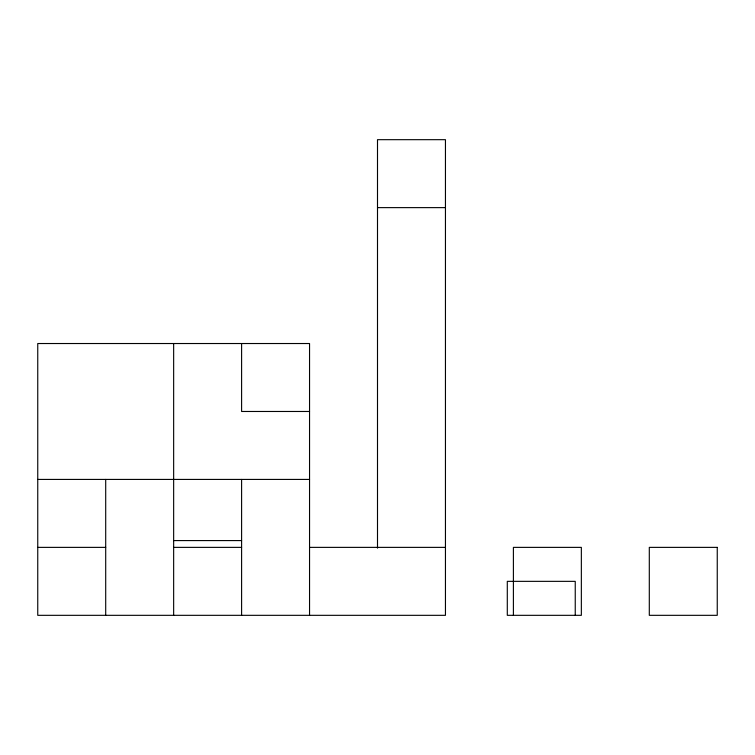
<?xml version="1.0" encoding="UTF-8"?>
<svg xmlns="http://www.w3.org/2000/svg" width="755" height="755" viewBox="0 0 755 755"><rect width="100%" height="100%" fill="white"/><g stroke="black" fill="none" stroke-linecap="round" stroke-linejoin="round"><path stroke-width="1.13" d="M377.5 207.625L445.45 207.625M309.55 411.475L241.6 411.475L241.6 343.525M37.75 479.425L309.55 479.425M173.65 540.58L241.6 540.58M37.75 547.375L105.7 547.375M173.65 547.375L241.6 547.375M309.55 547.375L445.45 547.375M575.244 615.325L575.244 581.35L507.294 581.35L507.294 615.325L581.35 615.325L581.35 547.375L513.4 547.375L513.4 615.325M377.5 548.158L377.5 139.675L445.45 139.675L445.45 615.325L37.75 615.325L37.75 343.525L309.55 343.525L309.55 615.325M241.6 479.425L241.6 615.325M173.65 343.525L173.65 615.325M105.7 479.425L105.7 615.325M717.25 547.375L649.3 547.375L649.3 615.325L717.25 615.325L717.25 547.375"/></g></svg>
